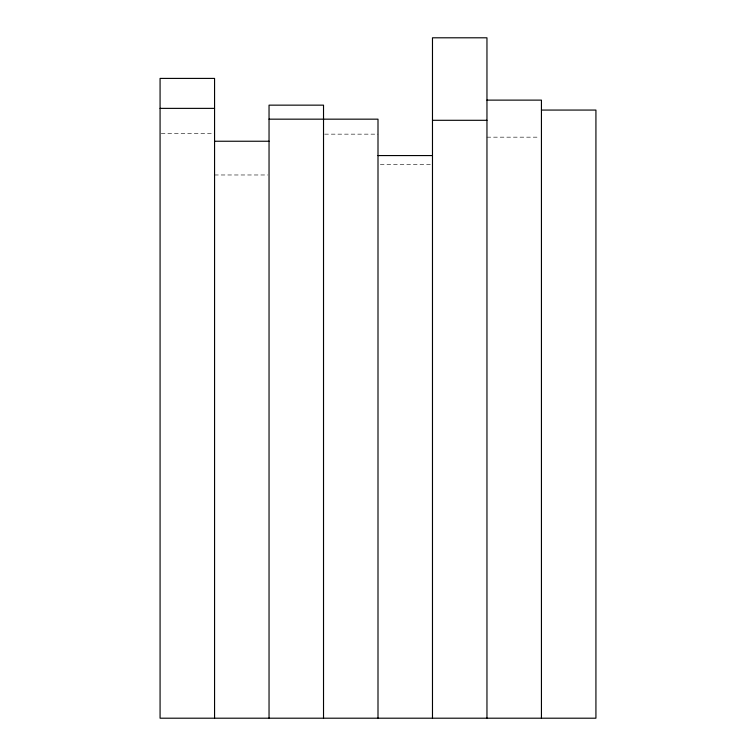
<?xml version="1.0" encoding="UTF-8"?>
<svg xmlns="http://www.w3.org/2000/svg" width="756" height="756" viewBox="0 0 756 756"><rect width="100%" height="100%" fill="white"/><g stroke="black" fill="none" stroke-linecap="round" stroke-linejoin="round"><path stroke-width="0.57" stroke-dasharray="3.78 2.83" d="M161.236 133.651L214.562 133.651M324.683 134.152L378 134.152M486.958 137.167L539.122 137.167M380.315 164.468L431.317 164.468M214.562 174.976L267.879 174.976"/><path stroke-width="1.13" d="M486.958 100.123L541.438 100.123L541.438 718.2M160.074 108.373L214.562 108.373M541.438 110.064L595.926 110.064L595.926 718.2L160.074 718.2L160.074 78.407L214.562 78.407L214.562 718.2M269.041 119.164L378 119.164L378 718.2M432.479 120.298L486.958 120.298M214.562 141.24L269.041 141.24M378 155.566L432.479 155.566M486.958 718.2L486.958 37.8L432.479 37.8L432.479 718.2M323.521 718.2L323.521 105.15L269.041 105.15L269.041 718.2"/></g></svg>
